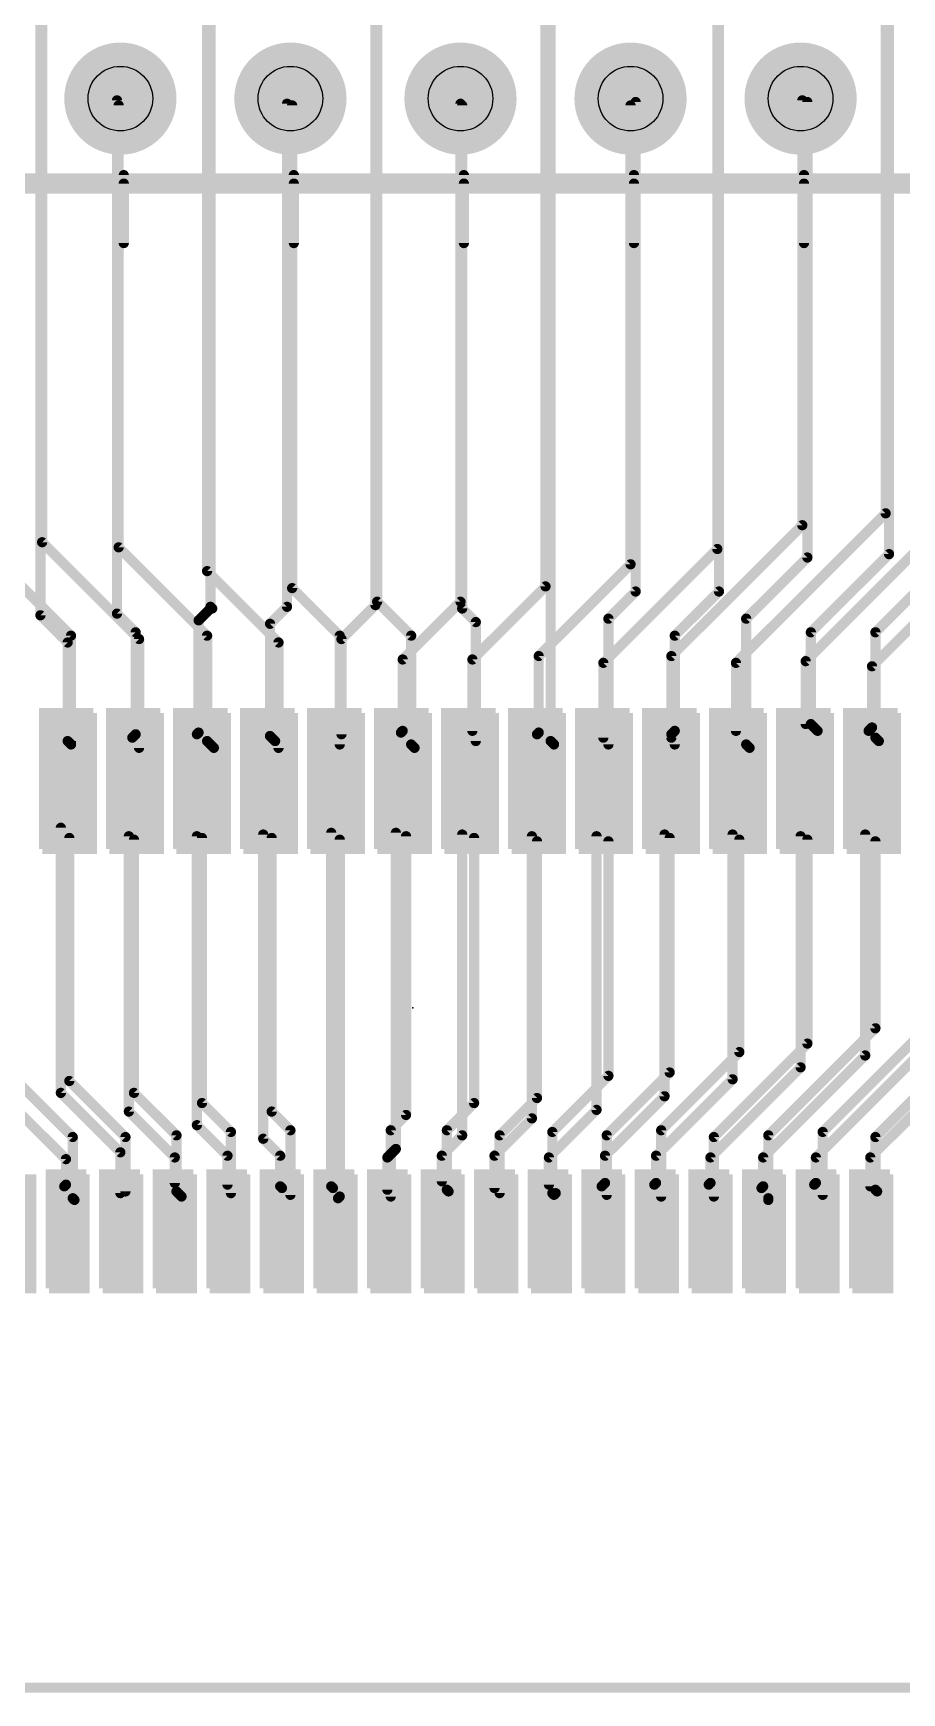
# Model space of a CAD drawing. Extents: x -0.1 to 48.3, y -0.1 to 47.8.
# Drawn here: x 22.27 to 35.24, y -0.08 to 24.73 of the extents above; entities that cross this region are included whole.
import ezdxf

# ---------------------------------------------------------------- set-up
doc = ezdxf.new("R2010")
doc.units = 0
for name, color, linetype in [('1', 12, 'CONTINUOUS'), ('16', 132, 'CONTINUOUS'), ('17', 110, 'CONTINUOUS'), ('20', 53, 'CONTINUOUS'), ('21', 253, 'CONTINUOUS'), ('22', 253, 'CONTINUOUS'), ('23', 53, 'CONTINUOUS'), ('29', 253, 'CONTINUOUS'), ('30', 253, 'CONTINUOUS'), ('31', 253, 'CONTINUOUS'), ('32', 253, 'CONTINUOUS'), ('44', 253, 'CONTINUOUS')]:
    doc.layers.add(name, color=color, linetype=linetype)

# ---------------------------------------------------------------- blocks, each defined once
blk = doc.blocks.new('ROUNDP')
at = {"const_width": 0.5}
blk.add_lwpolyline([(0, -0.25, 1), (0, 0.25, 1), (0, -0.25)], format="xyb", dxfattribs=at)
blk = doc.blocks.new('RECT')
blk.add_solid([(-0.5, -0.5), (0.5, -0.5), (-0.5, 0.5), (0.5, 0.5)])

msp = doc.modelspace()

# ---------------------------------------------------------------- linework, layer by layer
at = {"layer": '1', "const_width": 0.1524}
for points in [[(27.3812, 37.7444), (27.3812, 16.1798)], [(29.9212, 37.719), (29.9212, 16.4592)], [(32.4866, 37.719), (32.4866, 17.018)], [(35.0012, 37.719), (35.0012, 17.5514)], [(24.9174, 25.0444), (24.9174, 16.1544)], [(22.3774, 24.9428), (22.3774, 16.0274)], [(23.5204, 23.7236), (23.5204, 16.0528)], [(26.0604, 23.6728), (26.0604, 16.1544)], [(28.6512, 23.6728), (28.6512, 16.2306)], [(31.1912, 23.6474), (31.1912, 16.7894)], [(33.7566, 23.7236), (33.7566, 17.3736)], [(37.5666, 18.034), (34.798, 15.2654)], [(36.2712, 17.8054), (33.8074, 15.3416)], [(35.0012, 17.5514), (32.766, 15.3162)], [(33.7566, 17.3736), (31.8008, 15.4178)], [(32.4866, 17.018), (30.7848, 15.3162)], [(31.1912, 16.7894), (29.8196, 15.4178)], [(29.9212, 16.4592), (28.829, 15.367)], [(23.5204, 16.0528), (23.7998, 15.7734)], [(24.9174, 16.129), (24.7396, 15.9512)], [(24.9174, 16.1544), (24.9428, 16.129)], [(24.9428, 16.129), (24.9174, 16.129)], [(26.0604, 16.1544), (25.8064, 15.9004)], [(27.3812, 16.1798), (26.8732, 15.6718)], [(28.6512, 16.2306), (27.7876, 15.367)], [(22.3774, 16.0274), (22.7838, 15.621)], [(24.7396, 15.9512), (24.7396, 14.2748)], [(25.8064, 15.9004), (25.8064, 14.224)], [(22.7838, 15.621), (22.7838, 14.1478)], [(23.7998, 15.7734), (23.7998, 14.2494)], [(26.8732, 15.6718), (26.8732, 14.2494)], [(27.7876, 15.367), (27.7876, 14.3002)], [(28.829, 15.367), (28.829, 14.3002)], [(29.8196, 15.4178), (29.8196, 14.2748)], [(30.7848, 15.3162), (30.7848, 14.1986)], [(31.8008, 15.4178), (31.8008, 14.1986)], [(32.766, 15.3162), (32.766, 14.3002)], [(33.8074, 15.3416), (33.8074, 14.4018)], [(34.798, 15.2654), (34.798, 14.351)], [(34.798, 14.351), (34.7472, 14.3002)], [(22.7838, 14.1478), (22.8346, 14.097)], [(23.7998, 14.2494), (23.749, 14.1986)], [(24.7396, 14.2748), (24.7142, 14.2494)], [(25.8064, 14.224), (25.8826, 14.1478)], [(27.7876, 14.3002), (27.7622, 14.2748)], [(29.8196, 14.2748), (29.7942, 14.2494)], [(31.8516, 14.3002), (31.8008, 14.2494)], [(22.6822, 12.8524), (22.6822, 8.89)], [(23.6982, 12.7254), (23.6982, 8.6106)], [(24.7142, 12.7254), (24.7142, 8.4074)], [(25.7048, 12.7508), (25.7048, 8.2042)], [(26.7208, 12.7762), (26.7208, 7.493)], [(27.686, 12.7762), (27.686, 8.0518)], [(28.6766, 12.7508), (28.6766, 8.255)], [(29.718, 12.7254), (29.718, 8.509)], [(30.6832, 12.7254), (30.6832, 8.636)], [(31.6992, 12.7508), (31.6992, 8.8392)], [(32.7152, 12.7508), (32.7152, 9.0932)], [(33.7312, 12.7254), (33.7312, 9.271)], [(34.6964, 12.7508), (34.6964, 9.4488)], [(36.7284, 9.8806), (34.7726, 7.9248)], [(35.7124, 9.6774), (33.9598, 7.9248)], [(34.6964, 9.4488), (33.1724, 7.9248)], [(33.7312, 9.271), (32.385, 7.9248)], [(21.717, 8.9408), (22.7584, 7.8994)], [(22.6822, 8.89), (23.5712, 8.001)], [(32.7152, 9.0932), (31.5722, 7.9502)], [(23.6982, 8.6106), (24.384, 7.9248)], [(30.6832, 8.636), (29.972, 7.9248)], [(31.6992, 8.8392), (30.8102, 7.9502)], [(24.7142, 8.4074), (25.1714, 7.9502)], [(29.718, 8.509), (29.1592, 7.9502)], [(25.7048, 8.2042), (25.9588, 7.9502)], [(28.6766, 8.255), (28.3718, 7.9502)], [(22.7584, 7.8994), (22.7584, 7.5184)], [(23.5712, 8.001), (23.5712, 7.3914)], [(24.384, 7.9248), (24.384, 7.5438)], [(25.1714, 7.9502), (25.1714, 7.5184)], [(25.9588, 7.9502), (25.9588, 7.493)], [(27.686, 8.0518), (27.559, 7.9248)], [(27.559, 7.9248), (27.559, 7.4422)], [(28.3718, 7.9502), (28.3718, 7.5692)], [(29.1592, 7.9502), (29.1592, 7.4676)], [(29.972, 7.9248), (29.972, 7.5184)], [(30.8102, 7.9502), (30.8102, 7.5438)], [(31.5722, 7.9502), (31.5722, 7.5438)], [(32.385, 7.9248), (32.385, 7.5438)], [(33.1724, 7.9248), (33.1724, 7.493)], [(33.9598, 7.9248), (33.9598, 7.5438)], [(34.7726, 7.9248), (34.7726, 7.493)], [(22.7584, 7.5184), (22.733, 7.493)], [(25.9588, 7.493), (25.9842, 7.4676)], [(26.7208, 7.493), (26.7462, 7.4676)], [(30.8102, 7.5438), (30.7594, 7.493)], [(31.5722, 7.5438), (31.5468, 7.5184)], [(32.385, 7.5438), (32.3596, 7.5184)], [(33.1724, 7.493), (33.147, 7.4676)], [(33.9598, 7.5438), (33.9344, 7.5184)], [(48.26, 0), (0, 0)]]:
    msp.add_lwpolyline(points, dxfattribs=at)
at = {"layer": '1', "const_width": 0.0762}
for points in [[(23.5585, 23.7236, 1), (23.4823, 23.7236)], [(26.0985, 23.6728, 1), (26.0223, 23.6728)], [(28.6893, 23.6728, 1), (28.6131, 23.6728)], [(31.2293, 23.6474, 1), (31.1531, 23.6474)], [(33.7947, 23.7236, 1), (33.7185, 23.7236)], [(35.0281, 17.5245, 1), (34.9743, 17.5783)], [(33.7185, 17.3736, 1), (33.7947, 17.3736)], [(33.7835, 17.3467, 1), (33.7297, 17.4005)], [(34.9631, 17.5514, 1), (35.0393, 17.5514)], [(32.4485, 17.018, 1), (32.5247, 17.018)], [(32.5135, 16.9911, 1), (32.4597, 17.0449)], [(31.1531, 16.7894, 1), (31.2293, 16.7894)], [(31.2181, 16.7625, 1), (31.1643, 16.8163)], [(29.8831, 16.4592, 1), (29.9593, 16.4592)], [(29.9481, 16.4323, 1), (29.8943, 16.4861)], [(23.5473, 16.0797, 1), (23.4935, 16.0259)], [(24.9174, 16.1671, 1), (24.9174, 16.0909)], [(24.8793, 16.1544, 1), (24.9555, 16.1544)], [(24.9443, 16.1813, 1), (24.8905, 16.1275)], [(24.9443, 16.1021, 1), (24.8905, 16.1559)], [(24.9159, 16.1021, 1), (24.9697, 16.1559)], [(24.9428, 16.0909, 1), (24.9428, 16.1671)], [(26.0223, 16.1544, 1), (26.0985, 16.1544)], [(26.0873, 16.1275, 1), (26.0335, 16.1813)], [(27.3431, 16.1798, 1), (27.4193, 16.1798)], [(27.4081, 16.1529, 1), (27.3543, 16.2067)], [(28.6131, 16.2306, 1), (28.6893, 16.2306)], [(28.6781, 16.2037, 1), (28.6243, 16.2575)], [(22.3393, 16.0274, 1), (22.4155, 16.0274)], [(22.4043, 16.0543, 1), (22.3505, 16.0005)], [(23.4823, 16.0528, 1), (23.5585, 16.0528)], [(24.7777, 15.9512, 1), (24.7015, 15.9512)], [(24.7127, 15.9781, 1), (24.7665, 15.9243)], [(25.8445, 15.9004, 1), (25.7683, 15.9004)], [(25.7795, 15.9273, 1), (25.8333, 15.8735)], [(22.8219, 15.621, 1), (22.7457, 15.621)], [(22.7569, 15.5941, 1), (22.8107, 15.6479)], [(23.8379, 15.7734, 1), (23.7617, 15.7734)], [(23.7729, 15.7465, 1), (23.8267, 15.8003)], [(26.9113, 15.6718, 1), (26.8351, 15.6718)], [(26.8463, 15.6987, 1), (26.9001, 15.6449)], [(27.8257, 15.367, 1), (27.7495, 15.367)], [(27.7607, 15.3939, 1), (27.8145, 15.3401)], [(28.8671, 15.367, 1), (28.7909, 15.367)], [(28.8021, 15.3939, 1), (28.8559, 15.3401)], [(29.8577, 15.4178, 1), (29.7815, 15.4178)], [(29.7927, 15.4447, 1), (29.8465, 15.3909)], [(30.8229, 15.3162, 1), (30.7467, 15.3162)], [(30.7579, 15.3431, 1), (30.8117, 15.2893)], [(31.8389, 15.4178, 1), (31.7627, 15.4178)], [(31.7739, 15.4447, 1), (31.8277, 15.3909)], [(32.8041, 15.3162, 1), (32.7279, 15.3162)], [(32.7391, 15.3431, 1), (32.7929, 15.2893)], [(33.8455, 15.3416, 1), (33.7693, 15.3416)], [(33.7805, 15.3685, 1), (33.8343, 15.3147)], [(34.8361, 15.2654, 1), (34.7599, 15.2654)], [(34.7711, 15.2923, 1), (34.8249, 15.2385)], [(33.7693, 14.4018, 1), (33.8455, 14.4018)], [(34.7599, 14.351, 1), (34.8361, 14.351)], [(34.8249, 14.3241, 1), (34.7711, 14.3779)], [(22.7457, 14.1478, 1), (22.8219, 14.1478)], [(22.8107, 14.1747, 1), (22.7569, 14.1209)], [(22.8077, 14.0701, 1), (22.8615, 14.1239)], [(23.7221, 14.2255, 1), (23.7759, 14.1717)], [(23.7617, 14.2494, 1), (23.8379, 14.2494)], [(23.8267, 14.2225, 1), (23.7729, 14.2763)], [(24.6873, 14.2763, 1), (24.7411, 14.2225)], [(24.7015, 14.2748, 1), (24.7777, 14.2748)], [(24.7665, 14.2479, 1), (24.7127, 14.3017)], [(25.7683, 14.224, 1), (25.8445, 14.224)], [(25.8333, 14.2509, 1), (25.7795, 14.1971)], [(25.8557, 14.1209, 1), (25.9095, 14.1747)], [(26.8351, 14.2494, 1), (26.9113, 14.2494)], [(27.7353, 14.3017, 1), (27.7891, 14.2479)], [(27.7495, 14.3002, 1), (27.8257, 14.3002)], [(27.8145, 14.2733, 1), (27.7607, 14.3271)], [(28.7909, 14.3002, 1), (28.8671, 14.3002)], [(29.7673, 14.2763, 1), (29.8211, 14.2225)], [(29.7815, 14.2748, 1), (29.8577, 14.2748)], [(29.8465, 14.2479, 1), (29.7927, 14.3017)], [(30.7467, 14.1986, 1), (30.8229, 14.1986)], [(31.7627, 14.1986, 1), (31.8389, 14.1986)], [(31.7739, 14.2763, 1), (31.8277, 14.2225)], [(31.8785, 14.2733, 1), (31.8247, 14.3271)], [(32.7279, 14.3002, 1), (32.8041, 14.3002)], [(34.7203, 14.3271, 1), (34.7741, 14.2733)], [(22.7203, 12.8524, 1), (22.6441, 12.8524)], [(23.7363, 12.7254, 1), (23.6601, 12.7254)], [(24.7523, 12.7254, 1), (24.6761, 12.7254)], [(25.7429, 12.7508, 1), (25.6667, 12.7508)], [(26.7589, 12.7762, 1), (26.6827, 12.7762)], [(27.7241, 12.7762, 1), (27.6479, 12.7762)], [(28.7147, 12.7508, 1), (28.6385, 12.7508)], [(29.7561, 12.7254, 1), (29.6799, 12.7254)], [(30.7213, 12.7254, 1), (30.6451, 12.7254)], [(31.7373, 12.7508, 1), (31.6611, 12.7508)], [(32.7533, 12.7508, 1), (32.6771, 12.7508)], [(33.7693, 12.7254, 1), (33.6931, 12.7254)], [(34.7345, 12.7508, 1), (34.6583, 12.7508)], [(34.6583, 9.4488, 1), (34.7345, 9.4488)], [(34.7233, 9.4219, 1), (34.6695, 9.4757)], [(33.6931, 9.271, 1), (33.7693, 9.271)], [(33.7581, 9.2441, 1), (33.7043, 9.2979)], [(22.7091, 8.9169, 1), (22.6553, 8.8631)], [(32.6771, 9.0932, 1), (32.7533, 9.0932)], [(32.7421, 9.0663, 1), (32.6883, 9.1201)], [(22.6441, 8.89, 1), (22.7203, 8.89)], [(23.7251, 8.6375, 1), (23.6713, 8.5837)], [(30.7101, 8.6091, 1), (30.6563, 8.6629)], [(31.6611, 8.8392, 1), (31.7373, 8.8392)], [(31.7261, 8.8123, 1), (31.6723, 8.8661)], [(23.6601, 8.6106, 1), (23.7363, 8.6106)], [(24.6761, 8.4074, 1), (24.7523, 8.4074)], [(24.7411, 8.4343, 1), (24.6873, 8.3805)], [(29.6799, 8.509, 1), (29.7561, 8.509)], [(29.7449, 8.4821, 1), (29.6911, 8.5359)], [(30.6451, 8.636, 1), (30.7213, 8.636)], [(25.6667, 8.2042, 1), (25.7429, 8.2042)], [(25.7317, 8.2311, 1), (25.6779, 8.1773)], [(28.6385, 8.255, 1), (28.7147, 8.255)], [(28.7035, 8.2281, 1), (28.6497, 8.2819)], [(22.7965, 7.8994, 1), (22.7203, 7.8994)], [(22.7315, 7.8725, 1), (22.7853, 7.9263)], [(23.6093, 8.001, 1), (23.5331, 8.001)], [(23.5443, 7.9741, 1), (23.5981, 8.0279)], [(24.4221, 7.9248, 1), (24.3459, 7.9248)], [(24.3571, 7.8979, 1), (24.4109, 7.9517)], [(25.2095, 7.9502, 1), (25.1333, 7.9502)], [(25.1445, 7.9233, 1), (25.1983, 7.9771)], [(25.9969, 7.9502, 1), (25.9207, 7.9502)], [(25.9319, 7.9233, 1), (25.9857, 7.9771)], [(27.5971, 7.9248, 1), (27.5209, 7.9248)], [(27.5321, 7.9517, 1), (27.5859, 7.8979)], [(27.6479, 8.0518, 1), (27.7241, 8.0518)], [(27.7129, 8.0249, 1), (27.6591, 8.0787)], [(28.4099, 7.9502, 1), (28.3337, 7.9502)], [(28.3449, 7.9771, 1), (28.3987, 7.9233)], [(29.1973, 7.9502, 1), (29.1211, 7.9502)], [(29.1323, 7.9771, 1), (29.1861, 7.9233)], [(30.0101, 7.9248, 1), (29.9339, 7.9248)], [(29.9451, 7.9517, 1), (29.9989, 7.8979)], [(30.8483, 7.9502, 1), (30.7721, 7.9502)], [(30.7833, 7.9771, 1), (30.8371, 7.9233)], [(31.6103, 7.9502, 1), (31.5341, 7.9502)], [(31.5453, 7.9771, 1), (31.5991, 7.9233)], [(32.4231, 7.9248, 1), (32.3469, 7.9248)], [(32.3581, 7.9517, 1), (32.4119, 7.8979)], [(33.2105, 7.9248, 1), (33.1343, 7.9248)], [(33.1455, 7.9517, 1), (33.1993, 7.8979)], [(33.9979, 7.9248, 1), (33.9217, 7.9248)], [(33.9329, 7.9517, 1), (33.9867, 7.8979)], [(34.8107, 7.9248, 1), (34.7345, 7.9248)], [(34.7457, 7.9517, 1), (34.7995, 7.8979)], [(22.7061, 7.5199, 1), (22.7599, 7.4661)], [(22.7203, 7.5184, 1), (22.7965, 7.5184)], [(22.7853, 7.4915, 1), (22.7315, 7.5453)], [(24.3459, 7.5438, 1), (24.4221, 7.5438)], [(25.1333, 7.5184, 1), (25.2095, 7.5184)], [(25.9207, 7.493, 1), (25.9969, 7.493)], [(25.9857, 7.5199, 1), (25.9319, 7.4661)], [(25.9573, 7.4407, 1), (26.0111, 7.4945)], [(26.6827, 7.493, 1), (26.7589, 7.493)], [(26.7477, 7.5199, 1), (26.6939, 7.4661)], [(26.7193, 7.4407, 1), (26.7731, 7.4945)], [(27.5209, 7.4422, 1), (27.5971, 7.4422)], [(28.3337, 7.5692, 1), (28.4099, 7.5692)], [(29.1211, 7.4676, 1), (29.1973, 7.4676)], [(29.9339, 7.5184, 1), (30.0101, 7.5184)], [(30.7325, 7.5199, 1), (30.7863, 7.4661)], [(30.7721, 7.5438, 1), (30.8483, 7.5438)], [(30.8371, 7.5169, 1), (30.7833, 7.5707)], [(31.5199, 7.5453, 1), (31.5737, 7.4915)], [(31.5341, 7.5438, 1), (31.6103, 7.5438)], [(31.5991, 7.5169, 1), (31.5453, 7.5707)], [(32.3327, 7.5453, 1), (32.3865, 7.4915)], [(32.3469, 7.5438, 1), (32.4231, 7.5438)], [(32.4119, 7.5169, 1), (32.3581, 7.5707)], [(33.1201, 7.4945, 1), (33.1739, 7.4407)], [(33.1343, 7.493, 1), (33.2105, 7.493)], [(33.1993, 7.4661, 1), (33.1455, 7.5199)], [(33.9075, 7.5453, 1), (33.9613, 7.4915)], [(33.9217, 7.5438, 1), (33.9979, 7.5438)], [(33.9867, 7.5169, 1), (33.9329, 7.5707)], [(34.7345, 7.493, 1), (34.8107, 7.493)], [(23.5331, 7.3914, 1), (23.6093, 7.3914)]]:
    msp.add_lwpolyline(points, format="xyb", dxfattribs=at)
at = {"layer": '16', "const_width": 0.1524}
for points in [[(27.4066, 32.3596), (27.4066, 16.2306)], [(29.9974, 32.3596), (29.9974, 14.1478)], [(32.512, 31.0896), (32.512, 16.383)], [(35.052, 30.5816), (35.052, 16.9418)], [(22.4028, 25.654), (22.4028, 17.1196)], [(24.8666, 25.5524), (24.8666, 16.6878)], [(23.5458, 23.6474), (23.5458, 17.0434)], [(26.1366, 23.6474), (26.1366, 16.4338)], [(28.6766, 23.6474), (28.6766, 16.129)], [(31.2674, 23.6982), (31.2674, 16.383)], [(33.8328, 23.6982), (33.8328, 16.891)], [(21.1328, 17.4244), (22.8346, 15.7226)], [(22.4028, 17.1196), (23.8506, 15.6718)], [(23.5458, 17.0434), (24.8666, 15.7226)], [(36.322, 17.2466), (34.8488, 15.7734)], [(33.8328, 16.891), (32.9184, 15.9766)], [(35.052, 16.9418), (33.8836, 15.7734)], [(24.8666, 16.6878), (25.9334, 15.621)], [(26.1366, 16.4338), (26.8478, 15.7226)], [(31.2674, 16.383), (30.861, 15.9766)], [(32.512, 16.383), (31.8516, 15.7226)], [(27.4066, 16.2306), (27.9146, 15.7226)], [(28.6766, 16.129), (28.8798, 15.9258)], [(28.8798, 15.9258), (28.8798, 14.1478)], [(30.861, 15.9766), (30.861, 14.097)], [(32.9184, 15.9766), (32.9184, 14.097)], [(22.8346, 15.7226), (22.8346, 14.1478)], [(23.8506, 15.6718), (23.8506, 14.0462)], [(24.8666, 15.7226), (24.8666, 14.1478)], [(25.9334, 15.621), (25.9334, 14.0462)], [(26.8478, 15.7226), (26.8478, 14.097)], [(27.9146, 15.7226), (27.9146, 14.097)], [(31.8516, 15.7226), (31.8516, 14.097)], [(33.8836, 15.7734), (33.8836, 14.4018)], [(34.8488, 15.7734), (34.8488, 14.1986)], [(33.8836, 14.4018), (33.9852, 14.3002)], [(24.8666, 14.1478), (24.9682, 14.0462)], [(27.9146, 14.097), (27.9654, 14.0462)], [(29.9974, 14.1478), (30.0482, 14.097)], [(32.9184, 14.097), (32.9692, 14.0462)], [(34.8488, 14.1986), (34.8996, 14.1478)], [(22.8092, 12.7), (22.8092, 9.0678)], [(23.7744, 12.6746), (23.7744, 8.89)], [(24.7904, 12.7), (24.7904, 8.7376)], [(25.8318, 12.7), (25.8318, 8.6106)], [(26.8478, 12.6746), (26.8478, 7.3406)], [(27.8384, 12.7254), (27.8384, 8.5598)], [(28.8544, 12.7), (28.8544, 8.7376)], [(29.7942, 12.6492), (29.7942, 8.8138)], [(30.861, 12.6492), (30.861, 9.144)], [(31.7754, 12.7), (31.7754, 9.1948)], [(32.8168, 12.6746), (32.8168, 9.4996)], [(33.8328, 12.6746), (33.8328, 9.6266)], [(34.8488, 12.6492), (34.8488, 9.8552)], [(36.83, 10.2108), (34.8488, 8.2296)], [(34.8488, 9.8552), (33.2486, 8.255)], [(35.8394, 10.0838), (34.0614, 8.3058)], [(33.8328, 9.6266), (32.4358, 8.2296)], [(32.8168, 9.4996), (31.6484, 8.3312)], [(21.8186, 9.271), (22.86, 8.2296)], [(30.861, 9.144), (30.0228, 8.3058)], [(31.7754, 9.1948), (30.8356, 8.255)], [(22.8092, 9.0678), (23.6474, 8.2296)], [(23.7744, 8.89), (24.4094, 8.255)], [(24.7904, 8.7376), (25.2222, 8.3058)], [(25.8318, 8.6106), (26.1112, 8.3312)], [(28.8544, 8.7376), (28.448, 8.3312)], [(29.7942, 8.8138), (29.2354, 8.255)], [(27.8384, 8.5598), (27.6098, 8.3312)], [(22.86, 8.2296), (22.86, 7.3152)], [(23.6474, 8.2296), (23.6474, 7.4168)], [(24.4094, 8.255), (24.4094, 7.4168)], [(25.2222, 8.3058), (25.2222, 7.3914)], [(26.1112, 8.3312), (26.1112, 7.366)], [(27.6098, 8.3312), (27.6098, 7.3406)], [(28.448, 8.3312), (28.448, 7.4422)], [(29.2354, 8.255), (29.2354, 7.3914)], [(30.0228, 8.3058), (30.0228, 7.3914)], [(30.8356, 8.255), (30.8356, 7.366)], [(31.6484, 8.3312), (31.6484, 7.3406)], [(32.4358, 8.2296), (32.4358, 7.3406)], [(33.2486, 8.255), (33.2486, 7.3152)], [(34.0614, 8.3058), (34.0614, 7.366)], [(34.8488, 8.2296), (34.8488, 7.4422)], [(24.4094, 7.4168), (24.4856, 7.3406)], [(28.448, 7.4422), (28.4734, 7.4168)], [(30.0228, 7.3914), (30.0482, 7.366)], [(30.0482, 7.366), (30.0736, 7.3914)], [(34.8488, 7.4422), (34.8742, 7.4168)], [(22.86, 7.3152), (22.8854, 7.2898)], [(26.8478, 7.3406), (26.8224, 7.3152)], [(33.2486, 7.2898), (33.2486, 7.3152)], [(48.26, 0), (0, 0)]]:
    msp.add_lwpolyline(points, dxfattribs=at)
at = {"layer": '16', "const_width": 0.0762}
for points in [[(23.5839, 23.6474, 1), (23.5077, 23.6474)], [(26.1747, 23.6474, 1), (26.0985, 23.6474)], [(28.7147, 23.6474, 1), (28.6385, 23.6474)], [(31.3055, 23.6982, 1), (31.2293, 23.6982)], [(33.8709, 23.6982, 1), (33.7947, 23.6982)], [(22.3647, 17.1196, 1), (22.4409, 17.1196)], [(22.4297, 17.1465, 1), (22.3759, 17.0927)], [(23.5727, 17.0703, 1), (23.5189, 17.0165)], [(23.5077, 17.0434, 1), (23.5839, 17.0434)], [(33.7947, 16.891, 1), (33.8709, 16.891)], [(33.8597, 16.8641, 1), (33.8059, 16.9179)], [(35.0139, 16.9418, 1), (35.0901, 16.9418)], [(35.0789, 16.9149, 1), (35.0251, 16.9687)], [(24.8285, 16.6878, 1), (24.9047, 16.6878)], [(24.8935, 16.7147, 1), (24.8397, 16.6609)], [(26.0985, 16.4338, 1), (26.1747, 16.4338)], [(26.1635, 16.4607, 1), (26.1097, 16.4069)], [(31.2293, 16.383, 1), (31.3055, 16.383)], [(31.2943, 16.3561, 1), (31.2405, 16.4099)], [(32.4739, 16.383, 1), (32.5501, 16.383)], [(32.5389, 16.3561, 1), (32.4851, 16.4099)], [(27.3685, 16.2306, 1), (27.4447, 16.2306)], [(27.4335, 16.2575, 1), (27.3797, 16.2037)], [(28.6385, 16.129, 1), (28.7147, 16.129)], [(28.7035, 16.1559, 1), (28.6497, 16.1021)], [(28.9179, 15.9258, 1), (28.8417, 15.9258)], [(28.8529, 15.8989, 1), (28.9067, 15.9527)], [(30.8991, 15.9766, 1), (30.8229, 15.9766)], [(30.8341, 16.0035, 1), (30.8879, 15.9497)], [(32.9565, 15.9766, 1), (32.8803, 15.9766)], [(32.8915, 16.0035, 1), (32.9453, 15.9497)], [(22.8727, 15.7226, 1), (22.7965, 15.7226)], [(22.8077, 15.6957, 1), (22.8615, 15.7495)], [(23.8887, 15.6718, 1), (23.8125, 15.6718)], [(23.8237, 15.6449, 1), (23.8775, 15.6987)], [(24.9047, 15.7226, 1), (24.8285, 15.7226)], [(24.8397, 15.6957, 1), (24.8935, 15.7495)], [(25.9715, 15.621, 1), (25.8953, 15.621)], [(25.9065, 15.5941, 1), (25.9603, 15.6479)], [(26.8859, 15.7226, 1), (26.8097, 15.7226)], [(26.8209, 15.6957, 1), (26.8747, 15.7495)], [(27.9527, 15.7226, 1), (27.8765, 15.7226)], [(27.8877, 15.6957, 1), (27.9415, 15.7495)], [(31.8897, 15.7226, 1), (31.8135, 15.7226)], [(31.8247, 15.7495, 1), (31.8785, 15.6957)], [(33.9217, 15.7734, 1), (33.8455, 15.7734)], [(33.8567, 15.8003, 1), (33.9105, 15.7465)], [(34.8869, 15.7734, 1), (34.8107, 15.7734)], [(34.8219, 15.8003, 1), (34.8757, 15.7465)], [(33.8455, 14.4018, 1), (33.9217, 14.4018)], [(33.9105, 14.4287, 1), (33.8567, 14.3749)], [(22.7965, 14.1478, 1), (22.8727, 14.1478)], [(24.8285, 14.1478, 1), (24.9047, 14.1478)], [(24.8935, 14.1747, 1), (24.8397, 14.1209)], [(27.9415, 14.1239, 1), (27.8877, 14.0701)], [(28.8417, 14.1478, 1), (28.9179, 14.1478)], [(29.9593, 14.1478, 1), (30.0355, 14.1478)], [(30.0243, 14.1747, 1), (29.9705, 14.1209)], [(30.0213, 14.0701, 1), (30.0751, 14.1239)], [(32.9453, 14.1239, 1), (32.8915, 14.0701)], [(33.9583, 14.2733, 1), (34.0121, 14.3271)], [(34.8107, 14.1986, 1), (34.8869, 14.1986)], [(34.8757, 14.2255, 1), (34.8219, 14.1717)], [(34.8727, 14.1209, 1), (34.9265, 14.1747)], [(23.8125, 14.0462, 1), (23.8887, 14.0462)], [(24.9413, 14.0193, 1), (24.9951, 14.0731)], [(25.8953, 14.0462, 1), (25.9715, 14.0462)], [(26.8097, 14.097, 1), (26.8859, 14.097)], [(27.8765, 14.097, 1), (27.9527, 14.097)], [(27.9385, 14.0193, 1), (27.9923, 14.0731)], [(30.8229, 14.097, 1), (30.8991, 14.097)], [(31.8135, 14.097, 1), (31.8897, 14.097)], [(32.8803, 14.097, 1), (32.9565, 14.097)], [(32.9423, 14.0193, 1), (32.9961, 14.0731)], [(22.8473, 12.7, 1), (22.7711, 12.7)], [(23.8125, 12.6746, 1), (23.7363, 12.6746)], [(24.8285, 12.7, 1), (24.7523, 12.7)], [(25.8699, 12.7, 1), (25.7937, 12.7)], [(26.8859, 12.6746, 1), (26.8097, 12.6746)], [(27.8765, 12.7254, 1), (27.8003, 12.7254)], [(28.8925, 12.7, 1), (28.8163, 12.7)], [(29.8323, 12.6492, 1), (29.7561, 12.6492)], [(30.8991, 12.6492, 1), (30.8229, 12.6492)], [(31.8135, 12.7, 1), (31.7373, 12.7)], [(32.8549, 12.6746, 1), (32.7787, 12.6746)], [(33.8709, 12.6746, 1), (33.7947, 12.6746)], [(34.8869, 12.6492, 1), (34.8107, 12.6492)], [(34.8757, 9.8283, 1), (34.8219, 9.8821)], [(33.8597, 9.5997, 1), (33.8059, 9.6535)], [(34.8107, 9.8552, 1), (34.8869, 9.8552)], [(32.7787, 9.4996, 1), (32.8549, 9.4996)], [(32.8437, 9.4727, 1), (32.7899, 9.5265)], [(33.7947, 9.6266, 1), (33.8709, 9.6266)], [(30.8229, 9.144, 1), (30.8991, 9.144)], [(30.8879, 9.1171, 1), (30.8341, 9.1709)], [(31.7373, 9.1948, 1), (31.8135, 9.1948)], [(31.8023, 9.1679, 1), (31.7485, 9.2217)], [(22.7711, 9.0678, 1), (22.8473, 9.0678)], [(22.8361, 9.0947, 1), (22.7823, 9.0409)], [(23.8013, 8.9169, 1), (23.7475, 8.8631)], [(23.7363, 8.89, 1), (23.8125, 8.89)], [(24.7523, 8.7376, 1), (24.8285, 8.7376)], [(24.8173, 8.7645, 1), (24.7635, 8.7107)], [(25.8587, 8.6375, 1), (25.8049, 8.5837)], [(28.8163, 8.7376, 1), (28.8925, 8.7376)], [(28.8813, 8.7107, 1), (28.8275, 8.7645)], [(29.7561, 8.8138, 1), (29.8323, 8.8138)], [(29.8211, 8.7869, 1), (29.7673, 8.8407)], [(25.7937, 8.6106, 1), (25.8699, 8.6106)], [(27.8003, 8.5598, 1), (27.8765, 8.5598)], [(27.8653, 8.5329, 1), (27.8115, 8.5867)], [(22.8981, 8.2296, 1), (22.8219, 8.2296)], [(22.8331, 8.2027, 1), (22.8869, 8.2565)], [(23.6855, 8.2296, 1), (23.6093, 8.2296)], [(23.6205, 8.2027, 1), (23.6743, 8.2565)], [(24.4475, 8.255, 1), (24.3713, 8.255)], [(24.3825, 8.2281, 1), (24.4363, 8.2819)], [(25.2603, 8.3058, 1), (25.1841, 8.3058)], [(25.1953, 8.2789, 1), (25.2491, 8.3327)], [(26.1493, 8.3312, 1), (26.0731, 8.3312)], [(26.0843, 8.3043, 1), (26.1381, 8.3581)], [(27.6479, 8.3312, 1), (27.5717, 8.3312)], [(27.5829, 8.3581, 1), (27.6367, 8.3043)], [(28.4861, 8.3312, 1), (28.4099, 8.3312)], [(28.4211, 8.3581, 1), (28.4749, 8.3043)], [(29.2735, 8.255, 1), (29.1973, 8.255)], [(29.2085, 8.2819, 1), (29.2623, 8.2281)], [(30.0609, 8.3058, 1), (29.9847, 8.3058)], [(29.9959, 8.3327, 1), (30.0497, 8.2789)], [(30.8737, 8.255, 1), (30.7975, 8.255)], [(30.8087, 8.2819, 1), (30.8625, 8.2281)], [(31.6865, 8.3312, 1), (31.6103, 8.3312)], [(31.6215, 8.3581, 1), (31.6753, 8.3043)], [(32.4739, 8.2296, 1), (32.3977, 8.2296)], [(32.4089, 8.2565, 1), (32.4627, 8.2027)], [(33.2867, 8.255, 1), (33.2105, 8.255)], [(33.2217, 8.2819, 1), (33.2755, 8.2281)], [(34.0995, 8.3058, 1), (34.0233, 8.3058)], [(34.0345, 8.3327, 1), (34.0883, 8.2789)], [(34.8869, 8.2296, 1), (34.8107, 8.2296)], [(34.8219, 8.2565, 1), (34.8757, 8.2027)], [(23.6093, 7.4168, 1), (23.6855, 7.4168)], [(24.3713, 7.4168, 1), (24.4475, 7.4168)], [(24.4363, 7.4437, 1), (24.3825, 7.3899)], [(28.4099, 7.4422, 1), (28.4861, 7.4422)], [(28.4749, 7.4691, 1), (28.4211, 7.4153)], [(28.4465, 7.3899, 1), (28.5003, 7.4437)], [(30.0497, 7.4183, 1), (29.9959, 7.3645)], [(30.1005, 7.3645, 1), (30.0467, 7.4183)], [(34.8107, 7.4422, 1), (34.8869, 7.4422)], [(34.8757, 7.4691, 1), (34.8219, 7.4153)], [(34.8473, 7.3899, 1), (34.9011, 7.4437)], [(22.8219, 7.3152, 1), (22.8981, 7.3152)], [(22.8869, 7.3421, 1), (22.8331, 7.2883)], [(22.8585, 7.2629, 1), (22.9123, 7.3167)], [(24.4587, 7.3137, 1), (24.5125, 7.3675)], [(25.1841, 7.3914, 1), (25.2603, 7.3914)], [(26.0731, 7.366, 1), (26.1493, 7.366)], [(26.7955, 7.3421, 1), (26.8493, 7.2883)], [(26.8097, 7.3406, 1), (26.8859, 7.3406)], [(26.8747, 7.3137, 1), (26.8209, 7.3675)], [(27.5717, 7.3406, 1), (27.6479, 7.3406)], [(29.1973, 7.3914, 1), (29.2735, 7.3914)], [(29.9847, 7.3914, 1), (30.0609, 7.3914)], [(30.0213, 7.3929, 1), (30.0751, 7.3391)], [(30.0213, 7.3391, 1), (30.0751, 7.3929)], [(30.7975, 7.366, 1), (30.8737, 7.366)], [(31.6103, 7.3406, 1), (31.6865, 7.3406)], [(32.3977, 7.3406, 1), (32.4739, 7.3406)], [(33.2867, 7.3152, 1), (33.2105, 7.3152)], [(33.2105, 7.3152, 1), (33.2867, 7.3152)], [(33.2105, 7.2898, 1), (33.2867, 7.2898)], [(34.0233, 7.366, 1), (34.0995, 7.366)]]:
    msp.add_lwpolyline(points, format="xyb", dxfattribs=at)
at = {"layer": '20', "const_width": 0.1524}
msp.add_lwpolyline([(48.26, 0), (0, 0)], dxfattribs=at)
at = {"layer": '21'}
for points, const_width in [([(45.1612, 22.479), (9.6012, 22.479)], 0.3048), ([(23.622, 21.59), (23.622, 22.606)], 0.1524), ([(26.162, 21.59), (26.162, 22.606)], 0.1524), ([(28.702, 21.59), (28.702, 22.606)], 0.1524), ([(31.242, 21.59), (31.242, 22.606)], 0.1524), ([(33.782, 21.59), (33.782, 22.606)], 0.1524)]:
    msp.add_lwpolyline(points, dxfattribs=dict(at, const_width=const_width))
at = {"layer": '21', "const_width": 0.0762}
for points in [[(23.6601, 22.606, 1), (23.5839, 22.606)], [(26.2001, 22.606, 1), (26.1239, 22.606)], [(28.7401, 22.606, 1), (28.6639, 22.606)], [(31.2801, 22.606, 1), (31.2039, 22.606)], [(33.8201, 22.606, 1), (33.7439, 22.606)], [(23.5839, 21.59, 1), (23.6601, 21.59)], [(26.1239, 21.59, 1), (26.2001, 21.59)], [(28.6639, 21.59, 1), (28.7401, 21.59)], [(31.2039, 21.59, 1), (31.2801, 21.59)], [(33.7439, 21.59, 1), (33.8201, 21.59)]]:
    msp.add_lwpolyline(points, format="xyb", dxfattribs=at)
at = {"layer": '22'}
for points, const_width in [([(9.6012, 22.479), (45.1612, 22.479)], 0.127), ([(23.622, 21.59), (23.622, 22.479)], 0.1524), ([(26.162, 21.59), (26.162, 22.479)], 0.1524), ([(28.702, 21.59), (28.702, 22.479)], 0.1524), ([(31.242, 21.59), (31.242, 22.479)], 0.1524), ([(33.782, 21.59), (33.782, 22.479)], 0.1524)]:
    msp.add_lwpolyline(points, dxfattribs=dict(at, const_width=const_width))
at = {"layer": '22', "const_width": 0.0762}
for points in [[(23.6601, 22.479, 1), (23.5839, 22.479)], [(26.2001, 22.479, 1), (26.1239, 22.479)], [(28.7401, 22.479, 1), (28.6639, 22.479)], [(31.2801, 22.479, 1), (31.2039, 22.479)], [(33.8201, 22.479, 1), (33.7439, 22.479)], [(23.5839, 21.59, 1), (23.6601, 21.59)], [(26.1239, 21.59, 1), (26.2001, 21.59)], [(28.6639, 21.59, 1), (28.7401, 21.59)], [(31.2039, 21.59, 1), (31.2801, 21.59)], [(33.7439, 21.59, 1), (33.8201, 21.59)]]:
    msp.add_lwpolyline(points, format="xyb", dxfattribs=at)
at = {"layer": '23'}
msp.add_point((27.94, 10.16), dxfattribs=at)
at = {"layer": '44'}
for centre in [(23.5712, 23.749), (26.1112, 23.749), (28.6512, 23.749), (31.1912, 23.749), (33.7312, 23.749)]:
    msp.add_circle(centre, 0.4826, dxfattribs=at)

# ---------------------------------------------------------------- block references
at = {"layer": '1', "rotation": 270}
for p, xscale, yscale in [((22.7635, 13.589), 1.905, 0.6096), ((23.7642, 13.589), 1.905, 0.6096), ((24.765, 13.589), 1.905, 0.6096), ((25.7658, 13.589), 1.905, 0.6096), ((26.7665, 13.589), 1.905, 0.6096), ((27.7673, 13.589), 1.905, 0.6096), ((28.768, 13.589), 1.905, 0.6096), ((29.7688, 13.589), 1.905, 0.6096), ((30.7696, 13.589), 1.905, 0.6096), ((31.7703, 13.589), 1.905, 0.6096), ((32.7711, 13.589), 1.905, 0.6096), ((33.7718, 13.589), 1.905, 0.6096), ((34.7726, 13.589), 1.905, 0.6096), ((22.7584, 7.239), 0.8128, 0.4064), ((23.5585, 7.239), 0.8128, 0.4064), ((24.3586, 7.239), 0.8128, 0.4064), ((25.1587, 7.239), 0.8128, 0.4064), ((25.9588, 7.239), 0.8128, 0.4064), ((26.7589, 7.239), 0.8128, 0.4064), ((27.559, 7.239), 0.8128, 0.4064), ((28.3591, 7.239), 0.8128, 0.4064), ((29.1592, 7.239), 0.8128, 0.4064), ((29.9593, 7.239), 0.8128, 0.4064), ((30.7594, 7.239), 0.8128, 0.4064), ((31.5595, 7.239), 0.8128, 0.4064), ((32.3596, 7.239), 0.8128, 0.4064), ((33.1597, 7.239), 0.8128, 0.4064), ((33.9598, 7.239), 0.8128, 0.4064), ((34.7599, 7.239), 0.8128, 0.4064), ((22.7584, 6.477), 0.8128, 0.4064), ((23.5585, 6.477), 0.8128, 0.4064), ((24.3586, 6.477), 0.8128, 0.4064), ((25.1587, 6.477), 0.8128, 0.4064), ((25.9588, 6.477), 0.8128, 0.4064), ((26.7589, 6.477), 0.8128, 0.4064), ((27.559, 6.477), 0.8128, 0.4064), ((28.3591, 6.477), 0.8128, 0.4064), ((29.1592, 6.477), 0.8128, 0.4064), ((29.9593, 6.477), 0.8128, 0.4064), ((30.7594, 6.477), 0.8128, 0.4064), ((31.5595, 6.477), 0.8128, 0.4064), ((32.3596, 6.477), 0.8128, 0.4064), ((33.1597, 6.477), 0.8128, 0.4064), ((33.9598, 6.477), 0.8128, 0.4064), ((34.7599, 6.477), 0.8128, 0.4064)]:
    msp.add_blockref('RECT', p, dxfattribs=dict(at, xscale=xscale, yscale=yscale))
at = {"layer": '16', "rotation": 270}
for p, xscale, yscale in [((22.8143, 13.5128), 1.905, 0.6096), ((23.815, 13.5128), 1.905, 0.6096), ((24.8158, 13.5128), 1.905, 0.6096), ((25.8166, 13.5128), 1.905, 0.6096), ((26.8173, 13.5128), 1.905, 0.6096), ((27.8181, 13.5128), 1.905, 0.6096), ((28.8188, 13.5128), 1.905, 0.6096), ((29.8196, 13.5128), 1.905, 0.6096), ((30.8204, 13.5128), 1.905, 0.6096), ((31.8211, 13.5128), 1.905, 0.6096), ((32.8219, 13.5128), 1.905, 0.6096), ((33.8226, 13.5128), 1.905, 0.6096), ((34.8234, 13.5128), 1.905, 0.6096), ((22.8092, 7.1628), 0.8128, 0.4064), ((23.6093, 7.1628), 0.8128, 0.4064), ((24.4094, 7.1628), 0.8128, 0.4064), ((25.2095, 7.1628), 0.8128, 0.4064), ((26.0096, 7.1628), 0.8128, 0.4064), ((26.8097, 7.1628), 0.8128, 0.4064), ((27.6098, 7.1628), 0.8128, 0.4064), ((28.4099, 7.1628), 0.8128, 0.4064), ((29.21, 7.1628), 0.8128, 0.4064), ((30.0101, 7.1628), 0.8128, 0.4064), ((30.8102, 7.1628), 0.8128, 0.4064), ((31.6103, 7.1628), 0.8128, 0.4064), ((32.4104, 7.1628), 0.8128, 0.4064), ((33.2105, 7.1628), 0.8128, 0.4064), ((34.0106, 7.1628), 0.8128, 0.4064), ((34.8107, 7.1628), 0.8128, 0.4064), ((22.8092, 6.4008), 0.8128, 0.4064), ((23.6093, 6.4008), 0.8128, 0.4064), ((24.4094, 6.4008), 0.8128, 0.4064), ((25.2095, 6.4008), 0.8128, 0.4064), ((26.0096, 6.4008), 0.8128, 0.4064), ((26.8097, 6.4008), 0.8128, 0.4064), ((27.6098, 6.4008), 0.8128, 0.4064), ((28.4099, 6.4008), 0.8128, 0.4064), ((29.21, 6.4008), 0.8128, 0.4064), ((30.0101, 6.4008), 0.8128, 0.4064), ((30.8102, 6.4008), 0.8128, 0.4064), ((31.6103, 6.4008), 0.8128, 0.4064), ((32.4104, 6.4008), 0.8128, 0.4064), ((33.2105, 6.4008), 0.8128, 0.4064), ((34.0106, 6.4008), 0.8128, 0.4064), ((34.8107, 6.4008), 0.8128, 0.4064)]:
    msp.add_blockref('RECT', p, dxfattribs=dict(at, xscale=xscale, yscale=yscale))
at = {"layer": '17', "xscale": 1.4732, "yscale": 1.4732, "rotation": 180}
msp.add_blockref('ROUNDP', (23.5712, 23.749), dxfattribs=at)
msp.add_blockref('ROUNDP', (23.5712, 23.749), dxfattribs=at)
msp.add_blockref('ROUNDP', (23.5712, 23.749), dxfattribs=at)
msp.add_blockref('ROUNDP', (23.5712, 23.749), dxfattribs=at)
at = {"layer": '17', "xscale": 1.4732, "yscale": 1.4732}
for p in [(26.1112, 23.749), (26.1112, 23.749), (26.1112, 23.749), (26.1112, 23.749), (28.6512, 23.749), (28.6512, 23.749), (28.6512, 23.749), (28.6512, 23.749), (31.1912, 23.749), (31.1912, 23.749), (31.1912, 23.749), (31.1912, 23.749), (33.7312, 23.749), (33.7312, 23.749), (33.7312, 23.749), (33.7312, 23.749)]:
    msp.add_blockref('ROUNDP', p, dxfattribs=at)
at = {"layer": '29'}
for name, p, xscale, yscale, rotation in [('ROUNDP', (23.5712, 23.749), 1.6764, 1.6764, 180), ('RECT', (22.7635, 13.589), 2.1082, 0.8128, 270), ('RECT', (23.7642, 13.589), 2.1082, 0.8128, 270), ('RECT', (24.765, 13.589), 2.1082, 0.8128, 270), ('RECT', (25.7658, 13.589), 2.1082, 0.8128, 270), ('RECT', (26.7665, 13.589), 2.1082, 0.8128, 270), ('RECT', (27.7673, 13.589), 2.1082, 0.8128, 270), ('RECT', (28.768, 13.589), 2.1082, 0.8128, 270), ('RECT', (29.7688, 13.589), 2.1082, 0.8128, 270), ('RECT', (30.7696, 13.589), 2.1082, 0.8128, 270), ('RECT', (31.7703, 13.589), 2.1082, 0.8128, 270), ('RECT', (32.7711, 13.589), 2.1082, 0.8128, 270), ('RECT', (33.7718, 13.589), 2.1082, 0.8128, 270), ('RECT', (34.7726, 13.589), 2.1082, 0.8128, 270), ('RECT', (22.7584, 7.239), 1.016, 0.6096, 270), ('RECT', (23.5585, 7.239), 1.016, 0.6096, 270), ('RECT', (24.3586, 7.239), 1.016, 0.6096, 270), ('RECT', (25.1587, 7.239), 1.016, 0.6096, 270), ('RECT', (25.9588, 7.239), 1.016, 0.6096, 270), ('RECT', (26.7589, 7.239), 1.016, 0.6096, 270), ('RECT', (27.559, 7.239), 1.016, 0.6096, 270), ('RECT', (28.3591, 7.239), 1.016, 0.6096, 270), ('RECT', (29.1592, 7.239), 1.016, 0.6096, 270), ('RECT', (29.9593, 7.239), 1.016, 0.6096, 270), ('RECT', (30.7594, 7.239), 1.016, 0.6096, 270), ('RECT', (31.5595, 7.239), 1.016, 0.6096, 270), ('RECT', (32.3596, 7.239), 1.016, 0.6096, 270), ('RECT', (33.1597, 7.239), 1.016, 0.6096, 270), ('RECT', (33.9598, 7.239), 1.016, 0.6096, 270), ('RECT', (34.7599, 7.239), 1.016, 0.6096, 270), ('RECT', (22.7584, 6.477), 1.016, 0.6096, 270), ('RECT', (23.5585, 6.477), 1.016, 0.6096, 270), ('RECT', (24.3586, 6.477), 1.016, 0.6096, 270), ('RECT', (25.1587, 6.477), 1.016, 0.6096, 270), ('RECT', (25.9588, 6.477), 1.016, 0.6096, 270), ('RECT', (26.7589, 6.477), 1.016, 0.6096, 270), ('RECT', (27.559, 6.477), 1.016, 0.6096, 270), ('RECT', (28.3591, 6.477), 1.016, 0.6096, 270), ('RECT', (29.1592, 6.477), 1.016, 0.6096, 270), ('RECT', (29.9593, 6.477), 1.016, 0.6096, 270), ('RECT', (30.7594, 6.477), 1.016, 0.6096, 270), ('RECT', (31.5595, 6.477), 1.016, 0.6096, 270), ('RECT', (32.3596, 6.477), 1.016, 0.6096, 270), ('RECT', (33.1597, 6.477), 1.016, 0.6096, 270), ('RECT', (33.9598, 6.477), 1.016, 0.6096, 270), ('RECT', (34.7599, 6.477), 1.016, 0.6096, 270)]:
    msp.add_blockref(name, p, dxfattribs=dict(at, xscale=xscale, yscale=yscale, rotation=rotation))
at = {"layer": '29', "xscale": 1.6764, "yscale": 1.6764}
for p in [(26.1112, 23.749), (28.6512, 23.749), (31.1912, 23.749), (33.7312, 23.749)]:
    msp.add_blockref('ROUNDP', p, dxfattribs=at)
at = {"layer": '30'}
for name, p, xscale, yscale, rotation in [('ROUNDP', (23.5712, 23.749), 1.6764, 1.6764, 180), ('RECT', (22.8143, 13.5128), 2.1082, 0.8128, 270), ('RECT', (23.815, 13.5128), 2.1082, 0.8128, 270), ('RECT', (24.8158, 13.5128), 2.1082, 0.8128, 270), ('RECT', (25.8166, 13.5128), 2.1082, 0.8128, 270), ('RECT', (26.8173, 13.5128), 2.1082, 0.8128, 270), ('RECT', (27.8181, 13.5128), 2.1082, 0.8128, 270), ('RECT', (28.8188, 13.5128), 2.1082, 0.8128, 270), ('RECT', (29.8196, 13.5128), 2.1082, 0.8128, 270), ('RECT', (30.8204, 13.5128), 2.1082, 0.8128, 270), ('RECT', (31.8211, 13.5128), 2.1082, 0.8128, 270), ('RECT', (32.8219, 13.5128), 2.1082, 0.8128, 270), ('RECT', (33.8226, 13.5128), 2.1082, 0.8128, 270), ('RECT', (34.8234, 13.5128), 2.1082, 0.8128, 270), ('RECT', (22.0091, 7.1628), 1.016, 0.6096, 270), ('RECT', (22.8092, 7.1628), 1.016, 0.6096, 270), ('RECT', (23.6093, 7.1628), 1.016, 0.6096, 270), ('RECT', (24.4094, 7.1628), 1.016, 0.6096, 270), ('RECT', (25.2095, 7.1628), 1.016, 0.6096, 270), ('RECT', (26.0096, 7.1628), 1.016, 0.6096, 270), ('RECT', (26.8097, 7.1628), 1.016, 0.6096, 270), ('RECT', (27.6098, 7.1628), 1.016, 0.6096, 270), ('RECT', (28.4099, 7.1628), 1.016, 0.6096, 270), ('RECT', (29.21, 7.1628), 1.016, 0.6096, 270), ('RECT', (30.0101, 7.1628), 1.016, 0.6096, 270), ('RECT', (30.8102, 7.1628), 1.016, 0.6096, 270), ('RECT', (31.6103, 7.1628), 1.016, 0.6096, 270), ('RECT', (32.4104, 7.1628), 1.016, 0.6096, 270), ('RECT', (33.2105, 7.1628), 1.016, 0.6096, 270), ('RECT', (34.0106, 7.1628), 1.016, 0.6096, 270), ('RECT', (34.8107, 7.1628), 1.016, 0.6096, 270), ('RECT', (22.0091, 6.4008), 1.016, 0.6096, 270), ('RECT', (22.8092, 6.4008), 1.016, 0.6096, 270), ('RECT', (23.6093, 6.4008), 1.016, 0.6096, 270), ('RECT', (24.4094, 6.4008), 1.016, 0.6096, 270), ('RECT', (25.2095, 6.4008), 1.016, 0.6096, 270), ('RECT', (26.0096, 6.4008), 1.016, 0.6096, 270), ('RECT', (26.8097, 6.4008), 1.016, 0.6096, 270), ('RECT', (27.6098, 6.4008), 1.016, 0.6096, 270), ('RECT', (28.4099, 6.4008), 1.016, 0.6096, 270), ('RECT', (29.21, 6.4008), 1.016, 0.6096, 270), ('RECT', (30.0101, 6.4008), 1.016, 0.6096, 270), ('RECT', (30.8102, 6.4008), 1.016, 0.6096, 270), ('RECT', (31.6103, 6.4008), 1.016, 0.6096, 270), ('RECT', (32.4104, 6.4008), 1.016, 0.6096, 270), ('RECT', (33.2105, 6.4008), 1.016, 0.6096, 270), ('RECT', (34.0106, 6.4008), 1.016, 0.6096, 270), ('RECT', (34.8107, 6.4008), 1.016, 0.6096, 270)]:
    msp.add_blockref(name, p, dxfattribs=dict(at, xscale=xscale, yscale=yscale, rotation=rotation))
at = {"layer": '30', "xscale": 1.6764, "yscale": 1.6764}
for p in [(26.1112, 23.749), (28.6512, 23.749), (31.1912, 23.749), (33.7312, 23.749)]:
    msp.add_blockref('ROUNDP', p, dxfattribs=at)
at = {"layer": '31', "rotation": 270}
for p, xscale, yscale in [((22.7635, 13.589), 1.905, 0.6096), ((23.7642, 13.589), 1.905, 0.6096), ((24.765, 13.589), 1.905, 0.6096), ((25.7658, 13.589), 1.905, 0.6096), ((26.7665, 13.589), 1.905, 0.6096), ((27.7673, 13.589), 1.905, 0.6096), ((28.768, 13.589), 1.905, 0.6096), ((29.7688, 13.589), 1.905, 0.6096), ((30.7696, 13.589), 1.905, 0.6096), ((31.7703, 13.589), 1.905, 0.6096), ((32.7711, 13.589), 1.905, 0.6096), ((33.7718, 13.589), 1.905, 0.6096), ((34.7726, 13.589), 1.905, 0.6096), ((22.7584, 7.239), 0.8128, 0.4064), ((23.5585, 7.239), 0.8128, 0.4064), ((24.3586, 7.239), 0.8128, 0.4064), ((25.1587, 7.239), 0.8128, 0.4064), ((25.9588, 7.239), 0.8128, 0.4064), ((26.7589, 7.239), 0.8128, 0.4064), ((27.559, 7.239), 0.8128, 0.4064), ((28.3591, 7.239), 0.8128, 0.4064), ((29.1592, 7.239), 0.8128, 0.4064), ((29.9593, 7.239), 0.8128, 0.4064), ((30.7594, 7.239), 0.8128, 0.4064), ((31.5595, 7.239), 0.8128, 0.4064), ((32.3596, 7.239), 0.8128, 0.4064), ((33.1597, 7.239), 0.8128, 0.4064), ((33.9598, 7.239), 0.8128, 0.4064), ((34.7599, 7.239), 0.8128, 0.4064), ((22.7584, 6.477), 0.8128, 0.4064), ((23.5585, 6.477), 0.8128, 0.4064), ((24.3586, 6.477), 0.8128, 0.4064), ((25.1587, 6.477), 0.8128, 0.4064), ((25.9588, 6.477), 0.8128, 0.4064), ((26.7589, 6.477), 0.8128, 0.4064), ((27.559, 6.477), 0.8128, 0.4064), ((28.3591, 6.477), 0.8128, 0.4064), ((29.1592, 6.477), 0.8128, 0.4064), ((29.9593, 6.477), 0.8128, 0.4064), ((30.7594, 6.477), 0.8128, 0.4064), ((31.5595, 6.477), 0.8128, 0.4064), ((32.3596, 6.477), 0.8128, 0.4064), ((33.1597, 6.477), 0.8128, 0.4064), ((33.9598, 6.477), 0.8128, 0.4064), ((34.7599, 6.477), 0.8128, 0.4064)]:
    msp.add_blockref('RECT', p, dxfattribs=dict(at, xscale=xscale, yscale=yscale))
at = {"layer": '32', "rotation": 270}
for p, xscale, yscale in [((22.8143, 13.5128), 1.905, 0.6096), ((23.815, 13.5128), 1.905, 0.6096), ((24.8158, 13.5128), 1.905, 0.6096), ((25.8166, 13.5128), 1.905, 0.6096), ((26.8173, 13.5128), 1.905, 0.6096), ((27.8181, 13.5128), 1.905, 0.6096), ((28.8188, 13.5128), 1.905, 0.6096), ((29.8196, 13.5128), 1.905, 0.6096), ((30.8204, 13.5128), 1.905, 0.6096), ((31.8211, 13.5128), 1.905, 0.6096), ((32.8219, 13.5128), 1.905, 0.6096), ((33.8226, 13.5128), 1.905, 0.6096), ((34.8234, 13.5128), 1.905, 0.6096), ((22.8092, 7.1628), 0.8128, 0.4064), ((23.6093, 7.1628), 0.8128, 0.4064), ((24.4094, 7.1628), 0.8128, 0.4064), ((25.2095, 7.1628), 0.8128, 0.4064), ((26.0096, 7.1628), 0.8128, 0.4064), ((26.8097, 7.1628), 0.8128, 0.4064), ((27.6098, 7.1628), 0.8128, 0.4064), ((28.4099, 7.1628), 0.8128, 0.4064), ((29.21, 7.1628), 0.8128, 0.4064), ((30.0101, 7.1628), 0.8128, 0.4064), ((30.8102, 7.1628), 0.8128, 0.4064), ((31.6103, 7.1628), 0.8128, 0.4064), ((32.4104, 7.1628), 0.8128, 0.4064), ((33.2105, 7.1628), 0.8128, 0.4064), ((34.0106, 7.1628), 0.8128, 0.4064), ((34.8107, 7.1628), 0.8128, 0.4064), ((22.8092, 6.4008), 0.8128, 0.4064), ((23.6093, 6.4008), 0.8128, 0.4064), ((24.4094, 6.4008), 0.8128, 0.4064), ((25.2095, 6.4008), 0.8128, 0.4064), ((26.0096, 6.4008), 0.8128, 0.4064), ((26.8097, 6.4008), 0.8128, 0.4064), ((27.6098, 6.4008), 0.8128, 0.4064), ((28.4099, 6.4008), 0.8128, 0.4064), ((29.21, 6.4008), 0.8128, 0.4064), ((30.0101, 6.4008), 0.8128, 0.4064), ((30.8102, 6.4008), 0.8128, 0.4064), ((31.6103, 6.4008), 0.8128, 0.4064), ((32.4104, 6.4008), 0.8128, 0.4064), ((33.2105, 6.4008), 0.8128, 0.4064), ((34.0106, 6.4008), 0.8128, 0.4064), ((34.8107, 6.4008), 0.8128, 0.4064)]:
    msp.add_blockref('RECT', p, dxfattribs=dict(at, xscale=xscale, yscale=yscale))

doc.saveas('drawing.dxf')
